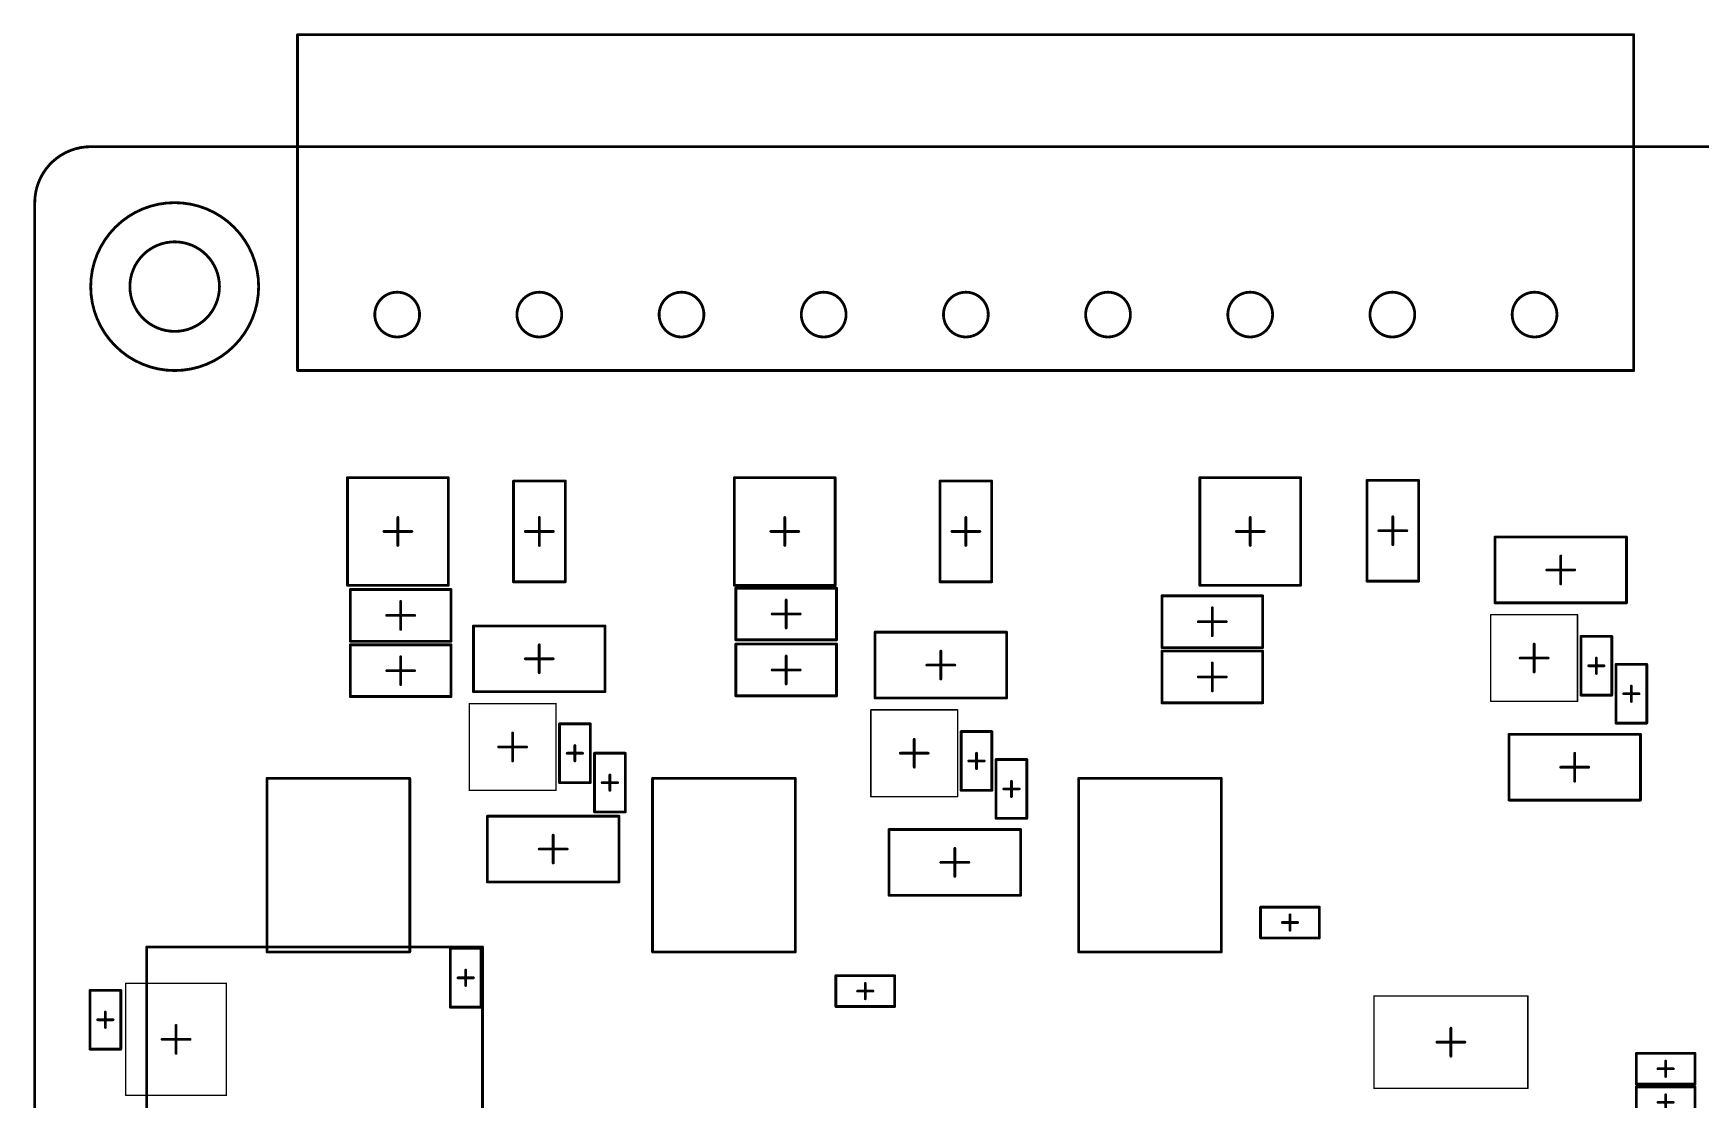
# Model space of a CAD drawing. Header units: millimetres. Extents: x 17 to 252, y 25 to 107.
# Drawn here: x 16.9 to 76.5, y 68.9 to 107.1 of the extents above; entities that cross this region are included whole.
import ezdxf

# ---------------------------------------------------------------- set-up
doc = ezdxf.new("R2010")
doc.units = ezdxf.units.MM
doc.layers.add('Mechanical1', color=6, linetype='Continuous')
doc.layers.add('Mechanical15', color=56, linetype='Continuous')

# ---------------------------------------------------------------- blocks, each defined once
blk = doc.blocks.new('CAPC1005X06N_13')
at = {"layer": 'Mechanical15', "const_width": 0.1}
for points in [[(-1.05, 0.55), (-1.05, -0.55)], [(-1.05, 0.55), (1.05, 0.55)], [(1.05, 0.55), (1.05, -0.55)], [(-0.275, 0), (0.275, 0)], [(0, 0.275), (0, -0.275)], [(-1.05, -0.55), (1.05, -0.55)]]:
    blk.add_lwpolyline(points, dxfattribs=at)
at = {"layer": 'Mechanical15', "const_width": 0.05}
for points in [[(-1.075, 0.55, 1), (-1.025, 0.55, 1)], [(-1.075, 0.55, 1), (-1.025, 0.55, 1)], [(1.025, 0.55, 1), (1.075, 0.55, 1)], [(1.025, 0.55, 1), (1.075, 0.55, 1)], [(-0.3, 0, 1), (-0.25, 0, 1)], [(-0.025, 0.275, 1), (0.025, 0.275, 1)], [(0.25, 0, 1), (0.3, 0, 1)], [(-1.075, -0.55, 1), (-1.025, -0.55, 1)], [(-1.075, -0.55, 1), (-1.025, -0.55, 1)], [(-0.025, -0.275, 1), (0.025, -0.275, 1)], [(1.025, -0.55, 1), (1.075, -0.55, 1)], [(1.025, -0.55, 1), (1.075, -0.55, 1)]]:
    blk.add_lwpolyline(points, format="xyb", close=True, dxfattribs=at)
blk = doc.blocks.new('DIOM3825X11N_73')
at = {"layer": 'Mechanical15'}
for points, const_width in [([(-2.75, -1.65), (-2.75, 1.65)], 0.05), ([(-2.75, 1.65), (2.75, 1.65)], 0.05), ([(2.75, -1.65), (2.75, 1.65)], 0.05), ([(-0.5, 0), (0.5, 0)], 0.1), ([(0, -0.5), (0, 0.5)], 0.1), ([(-2.75, -1.65), (2.75, -1.65)], 0.05)]:
    blk.add_lwpolyline(points, dxfattribs=dict(at, const_width=const_width))
for points, const_width in [([(-2.762, 1.65, 1), (-2.738, 1.65, 1)], 0.025), ([(-2.762, 1.65, 1), (-2.738, 1.65, 1)], 0.025), ([(2.738, 1.65, 1), (2.762, 1.65, 1)], 0.025), ([(2.738, 1.65, 1), (2.762, 1.65, 1)], 0.025), ([(-0.525, 0, 1), (-0.475, 0, 1)], 0.05), ([(-0.025, 0.5, 1), (0.025, 0.5, 1)], 0.05), ([(0.475, 0, 1), (0.525, 0, 1)], 0.05), ([(-0.025, -0.5, 1), (0.025, -0.5, 1)], 0.05), ([(-2.762, -1.65, 1), (-2.738, -1.65, 1)], 0.025), ([(-2.762, -1.65, 1), (-2.738, -1.65, 1)], 0.025), ([(2.738, -1.65, 1), (2.762, -1.65, 1)], 0.025), ([(2.738, -1.65, 1), (2.762, -1.65, 1)], 0.025)]:
    blk.add_lwpolyline(points, format="xyb", close=True, dxfattribs=dict(at, const_width=const_width))
blk = doc.blocks.new('AJ61_1009_TAPR_RNS0_77')
at = {"layer": 'Mechanical15', "const_width": 0.1}
for points in [[(44.2, 2), (-3.54, 2)], [(-3.54, 2), (-3.54, -10)], [(44.2, 2), (44.2, -10)], [(44.2, -10), (-3.54, -10)]]:
    blk.add_lwpolyline(points, dxfattribs=at)
at = {"layer": 'Mechanical15', "const_width": 0.05}
for points in [[(-3.565, 2, 1), (-3.515, 2, 1)], [(-3.565, 2, 1), (-3.515, 2, 1)], [(44.175, 2, 1), (44.225, 2, 1)], [(44.175, 2, 1), (44.225, 2, 1)], [(-3.565, -10, 1), (-3.515, -10, 1)], [(-3.565, -10, 1), (-3.515, -10, 1)], [(44.175, -10, 1), (44.225, -10, 1)], [(44.175, -10, 1), (44.225, -10, 1)]]:
    blk.add_lwpolyline(points, format="xyb", close=True, dxfattribs=at)
blk = doc.blocks.new('AJ61_1004_TAPR_RNS0_83')
at = {"layer": 'Mechanical15', "const_width": 0.1}
for points in [[(18.8, 2), (-3.54, 2)], [(-3.54, -10), (-3.54, 2)], [(18.8, -10), (18.8, 2)], [(18.8, -10), (-3.54, -10)]]:
    blk.add_lwpolyline(points, dxfattribs=at)
at = {"layer": 'Mechanical15', "const_width": 0.05}
for points in [[(-3.565, 2, 1), (-3.515, 2, 1)], [(-3.565, 2, 1), (-3.515, 2, 1)], [(18.775, 2, 1), (18.825, 2, 1)], [(18.775, 2, 1), (18.825, 2, 1)], [(-3.565, -10, 1), (-3.515, -10, 1)], [(-3.565, -10, 1), (-3.515, -10, 1)], [(18.775, -10, 1), (18.825, -10, 1)], [(18.775, -10, 1), (18.825, -10, 1)]]:
    blk.add_lwpolyline(points, format="xyb", close=True, dxfattribs=at)
blk = doc.blocks.new('RESC1005X04N_116')
at = {"layer": 'Mechanical15', "const_width": 0.1}
for points in [[(-1.05, 0.55), (1.05, 0.55)], [(-1.05, -0.55), (-1.05, 0.55)], [(1.05, -0.55), (1.05, 0.55)], [(-0.275, 0), (0.275, 0)], [(0, -0.275), (0, 0.275)], [(-1.05, -0.55), (1.05, -0.55)]]:
    blk.add_lwpolyline(points, dxfattribs=at)
at = {"layer": 'Mechanical15', "const_width": 0.05}
for points in [[(-1.075, 0.55, 1), (-1.025, 0.55, 1)], [(-1.075, 0.55, 1), (-1.025, 0.55, 1)], [(1.025, 0.55, 1), (1.075, 0.55, 1)], [(1.025, 0.55, 1), (1.075, 0.55, 1)], [(-0.3, 0, 1), (-0.25, 0, 1)], [(-0.025, 0.275, 1), (0.025, 0.275, 1)], [(0.25, 0, 1), (0.3, 0, 1)], [(-1.075, -0.55, 1), (-1.025, -0.55, 1)], [(-1.075, -0.55, 1), (-1.025, -0.55, 1)], [(-0.025, -0.275, 1), (0.025, -0.275, 1)], [(1.025, -0.55, 1), (1.075, -0.55, 1)], [(1.025, -0.55, 1), (1.075, -0.55, 1)]]:
    blk.add_lwpolyline(points, format="xyb", close=True, dxfattribs=at)
blk = doc.blocks.new('RESC1005X04N_169')
at = {"layer": 'Mechanical15', "const_width": 0.1}
for points in [[(-1.05, 0.55), (1.05, 0.55)], [(-1.05, -0.55), (-1.05, 0.55)], [(1.05, -0.55), (1.05, 0.55)], [(-0.275, 0), (0.275, 0)], [(0, -0.275), (0, 0.275)], [(-1.05, -0.55), (1.05, -0.55)]]:
    blk.add_lwpolyline(points, dxfattribs=at)
at = {"layer": 'Mechanical15', "const_width": 0.05}
for points in [[(-1.075, 0.55, 1), (-1.025, 0.55, 1)], [(-1.075, 0.55, 1), (-1.025, 0.55, 1)], [(1.025, 0.55, 1), (1.075, 0.55, 1)], [(1.025, 0.55, 1), (1.075, 0.55, 1)], [(-0.3, 0, 1), (-0.25, 0, 1)], [(-0.025, 0.275, 1), (0.025, 0.275, 1)], [(0.25, 0, 1), (0.3, 0, 1)], [(-1.075, -0.55, 1), (-1.025, -0.55, 1)], [(-1.075, -0.55, 1), (-1.025, -0.55, 1)], [(-0.025, -0.275, 1), (0.025, -0.275, 1)], [(1.025, -0.55, 1), (1.075, -0.55, 1)], [(1.025, -0.55, 1), (1.075, -0.55, 1)]]:
    blk.add_lwpolyline(points, format="xyb", close=True, dxfattribs=at)
blk = doc.blocks.new('RESC2012X07N_170')
at = {"layer": 'Mechanical15', "const_width": 0.1}
for points in [[(1.8, 0.925), (-1.8, 0.925)], [(-1.8, 0.925), (-1.8, -0.925)], [(1.8, 0.925), (1.8, -0.925)], [(0.5, 0), (-0.5, 0)], [(0, 0.5), (0, -0.5)], [(1.8, -0.925), (-1.8, -0.925)]]:
    blk.add_lwpolyline(points, dxfattribs=at)
at = {"layer": 'Mechanical15', "const_width": 0.05}
for points in [[(-1.825, 0.925, 1), (-1.775, 0.925, 1)], [(-1.825, 0.925, 1), (-1.775, 0.925, 1)], [(1.775, 0.925, 1), (1.825, 0.925, 1)], [(1.775, 0.925, 1), (1.825, 0.925, 1)], [(-0.525, 0, 1), (-0.475, 0, 1)], [(-0.025, 0.5, 1), (0.025, 0.5, 1)], [(0.475, 0, 1), (0.525, 0, 1)], [(-0.025, -0.5, 1), (0.025, -0.5, 1)], [(-1.825, -0.925, 1), (-1.775, -0.925, 1)], [(-1.825, -0.925, 1), (-1.775, -0.925, 1)], [(1.775, -0.925, 1), (1.825, -0.925, 1)], [(1.775, -0.925, 1), (1.825, -0.925, 1)]]:
    blk.add_lwpolyline(points, format="xyb", close=True, dxfattribs=at)
blk = doc.blocks.new('RESC2012X07N_171')
at = {"layer": 'Mechanical15', "const_width": 0.1}
for points in [[(1.8, 0.925), (-1.8, 0.925)], [(-1.8, 0.925), (-1.8, -0.925)], [(1.8, 0.925), (1.8, -0.925)], [(0.5, 0), (-0.5, 0)], [(0, 0.5), (0, -0.5)], [(1.8, -0.925), (-1.8, -0.925)]]:
    blk.add_lwpolyline(points, dxfattribs=at)
at = {"layer": 'Mechanical15', "const_width": 0.05}
for points in [[(-1.825, 0.925, 1), (-1.775, 0.925, 1)], [(-1.825, 0.925, 1), (-1.775, 0.925, 1)], [(1.775, 0.925, 1), (1.825, 0.925, 1)], [(1.775, 0.925, 1), (1.825, 0.925, 1)], [(-0.525, 0, 1), (-0.475, 0, 1)], [(-0.025, 0.5, 1), (0.025, 0.5, 1)], [(0.475, 0, 1), (0.525, 0, 1)], [(-0.025, -0.5, 1), (0.025, -0.5, 1)], [(-1.825, -0.925, 1), (-1.775, -0.925, 1)], [(-1.825, -0.925, 1), (-1.775, -0.925, 1)], [(1.775, -0.925, 1), (1.825, -0.925, 1)], [(1.775, -0.925, 1), (1.825, -0.925, 1)]]:
    blk.add_lwpolyline(points, format="xyb", close=True, dxfattribs=at)
blk = doc.blocks.new('RESC2012X07N_173')
at = {"layer": 'Mechanical15', "const_width": 0.1}
for points in [[(-1.8, 0.925), (1.8, 0.925)], [(-1.8, 0.925), (-1.8, -0.925)], [(1.8, 0.925), (1.8, -0.925)], [(-0.5, 0), (0.5, 0)], [(0, 0.5), (0, -0.5)], [(-1.8, -0.925), (1.8, -0.925)]]:
    blk.add_lwpolyline(points, dxfattribs=at)
at = {"layer": 'Mechanical15', "const_width": 0.05}
for points in [[(-1.825, 0.925, 1), (-1.775, 0.925, 1)], [(-1.825, 0.925, 1), (-1.775, 0.925, 1)], [(1.775, 0.925, 1), (1.825, 0.925, 1)], [(1.775, 0.925, 1), (1.825, 0.925, 1)], [(-0.525, 0, 1), (-0.475, 0, 1)], [(-0.025, 0.5, 1), (0.025, 0.5, 1)], [(0.475, 0, 1), (0.525, 0, 1)], [(-0.025, -0.5, 1), (0.025, -0.5, 1)], [(-1.825, -0.925, 1), (-1.775, -0.925, 1)], [(-1.825, -0.925, 1), (-1.775, -0.925, 1)], [(1.775, -0.925, 1), (1.825, -0.925, 1)], [(1.775, -0.925, 1), (1.825, -0.925, 1)]]:
    blk.add_lwpolyline(points, format="xyb", close=True, dxfattribs=at)
blk = doc.blocks.new('RESC1005X04N_177')
at = {"layer": 'Mechanical15', "const_width": 0.1}
for points in [[(-1.05, 0.55), (1.05, 0.55)], [(-1.05, 0.55), (-1.05, -0.55)], [(1.05, 0.55), (1.05, -0.55)], [(-0.275, 0), (0.275, 0)], [(0, 0.275), (0, -0.275)], [(-1.05, -0.55), (1.05, -0.55)]]:
    blk.add_lwpolyline(points, dxfattribs=at)
at = {"layer": 'Mechanical15', "const_width": 0.05}
for points in [[(-1.075, 0.55, 1), (-1.025, 0.55, 1)], [(-1.075, 0.55, 1), (-1.025, 0.55, 1)], [(1.025, 0.55, 1), (1.075, 0.55, 1)], [(1.025, 0.55, 1), (1.075, 0.55, 1)], [(-0.3, 0, 1), (-0.25, 0, 1)], [(-0.025, 0.275, 1), (0.025, 0.275, 1)], [(0.25, 0, 1), (0.3, 0, 1)], [(-1.075, -0.55, 1), (-1.025, -0.55, 1)], [(-1.075, -0.55, 1), (-1.025, -0.55, 1)], [(-0.025, -0.275, 1), (0.025, -0.275, 1)], [(1.025, -0.55, 1), (1.075, -0.55, 1)], [(1.025, -0.55, 1), (1.075, -0.55, 1)]]:
    blk.add_lwpolyline(points, format="xyb", close=True, dxfattribs=at)
blk = doc.blocks.new('RESC2012X07N_178')
at = {"layer": 'Mechanical15', "const_width": 0.1}
for points in [[(1.8, 0.925), (-1.8, 0.925)], [(-1.8, 0.925), (-1.8, -0.925)], [(1.8, 0.925), (1.8, -0.925)], [(0.5, 0), (-0.5, 0)], [(0, 0.5), (0, -0.5)], [(1.8, -0.925), (-1.8, -0.925)]]:
    blk.add_lwpolyline(points, dxfattribs=at)
at = {"layer": 'Mechanical15', "const_width": 0.05}
for points in [[(-1.825, 0.925, 1), (-1.775, 0.925, 1)], [(-1.825, 0.925, 1), (-1.775, 0.925, 1)], [(1.775, 0.925, 1), (1.825, 0.925, 1)], [(1.775, 0.925, 1), (1.825, 0.925, 1)], [(-0.525, 0, 1), (-0.475, 0, 1)], [(-0.025, 0.5, 1), (0.025, 0.5, 1)], [(0.475, 0, 1), (0.525, 0, 1)], [(-0.025, -0.5, 1), (0.025, -0.5, 1)], [(-1.825, -0.925, 1), (-1.775, -0.925, 1)], [(-1.825, -0.925, 1), (-1.775, -0.925, 1)], [(1.775, -0.925, 1), (1.825, -0.925, 1)], [(1.775, -0.925, 1), (1.825, -0.925, 1)]]:
    blk.add_lwpolyline(points, format="xyb", close=True, dxfattribs=at)
blk = doc.blocks.new('RESC2012X07N_179')
at = {"layer": 'Mechanical15', "const_width": 0.1}
for points in [[(1.8, 0.925), (-1.8, 0.925)], [(-1.8, 0.925), (-1.8, -0.925)], [(1.8, 0.925), (1.8, -0.925)], [(0.5, 0), (-0.5, 0)], [(0, 0.5), (0, -0.5)], [(1.8, -0.925), (-1.8, -0.925)]]:
    blk.add_lwpolyline(points, dxfattribs=at)
at = {"layer": 'Mechanical15', "const_width": 0.05}
for points in [[(-1.825, 0.925, 1), (-1.775, 0.925, 1)], [(-1.825, 0.925, 1), (-1.775, 0.925, 1)], [(1.775, 0.925, 1), (1.825, 0.925, 1)], [(1.775, 0.925, 1), (1.825, 0.925, 1)], [(-0.525, 0, 1), (-0.475, 0, 1)], [(-0.025, 0.5, 1), (0.025, 0.5, 1)], [(0.475, 0, 1), (0.525, 0, 1)], [(-0.025, -0.5, 1), (0.025, -0.5, 1)], [(-1.825, -0.925, 1), (-1.775, -0.925, 1)], [(-1.825, -0.925, 1), (-1.775, -0.925, 1)], [(1.775, -0.925, 1), (1.825, -0.925, 1)], [(1.775, -0.925, 1), (1.825, -0.925, 1)]]:
    blk.add_lwpolyline(points, format="xyb", close=True, dxfattribs=at)
blk = doc.blocks.new('RESC2012X07N_180')
at = {"layer": 'Mechanical15', "const_width": 0.1}
for points in [[(-1.8, 0.925), (1.8, 0.925)], [(-1.8, 0.925), (-1.8, -0.925)], [(1.8, 0.925), (1.8, -0.925)], [(-0.5, 0), (0.5, 0)], [(0, 0.5), (0, -0.5)], [(-1.8, -0.925), (1.8, -0.925)]]:
    blk.add_lwpolyline(points, dxfattribs=at)
at = {"layer": 'Mechanical15', "const_width": 0.05}
for points in [[(-1.825, 0.925, 1), (-1.775, 0.925, 1)], [(-1.825, 0.925, 1), (-1.775, 0.925, 1)], [(1.775, 0.925, 1), (1.825, 0.925, 1)], [(1.775, 0.925, 1), (1.825, 0.925, 1)], [(-0.525, 0, 1), (-0.475, 0, 1)], [(-0.025, 0.5, 1), (0.025, 0.5, 1)], [(0.475, 0, 1), (0.525, 0, 1)], [(-0.025, -0.5, 1), (0.025, -0.5, 1)], [(-1.825, -0.925, 1), (-1.775, -0.925, 1)], [(-1.825, -0.925, 1), (-1.775, -0.925, 1)], [(1.775, -0.925, 1), (1.825, -0.925, 1)], [(1.775, -0.925, 1), (1.825, -0.925, 1)]]:
    blk.add_lwpolyline(points, format="xyb", close=True, dxfattribs=at)
blk = doc.blocks.new('RESC1005X04N_182')
at = {"layer": 'Mechanical15', "const_width": 0.1}
for points in [[(-1.05, 0.55), (1.05, 0.55)], [(-1.05, -0.55), (-1.05, 0.55)], [(1.05, -0.55), (1.05, 0.55)], [(-0.275, 0), (0.275, 0)], [(0, -0.275), (0, 0.275)], [(-1.05, -0.55), (1.05, -0.55)]]:
    blk.add_lwpolyline(points, dxfattribs=at)
at = {"layer": 'Mechanical15', "const_width": 0.05}
for points in [[(-1.075, 0.55, 1), (-1.025, 0.55, 1)], [(-1.075, 0.55, 1), (-1.025, 0.55, 1)], [(1.025, 0.55, 1), (1.075, 0.55, 1)], [(1.025, 0.55, 1), (1.075, 0.55, 1)], [(-0.3, 0, 1), (-0.25, 0, 1)], [(-0.025, 0.275, 1), (0.025, 0.275, 1)], [(0.25, 0, 1), (0.3, 0, 1)], [(-1.075, -0.55, 1), (-1.025, -0.55, 1)], [(-1.075, -0.55, 1), (-1.025, -0.55, 1)], [(-0.025, -0.275, 1), (0.025, -0.275, 1)], [(1.025, -0.55, 1), (1.075, -0.55, 1)], [(1.025, -0.55, 1), (1.075, -0.55, 1)]]:
    blk.add_lwpolyline(points, format="xyb", close=True, dxfattribs=at)
blk = doc.blocks.new('RESC2012X07N_183')
at = {"layer": 'Mechanical15', "const_width": 0.1}
for points in [[(1.8, 0.925), (-1.8, 0.925)], [(-1.8, 0.925), (-1.8, -0.925)], [(1.8, 0.925), (1.8, -0.925)], [(0.5, 0), (-0.5, 0)], [(0, 0.5), (0, -0.5)], [(1.8, -0.925), (-1.8, -0.925)]]:
    blk.add_lwpolyline(points, dxfattribs=at)
at = {"layer": 'Mechanical15', "const_width": 0.05}
for points in [[(-1.825, 0.925, 1), (-1.775, 0.925, 1)], [(-1.825, 0.925, 1), (-1.775, 0.925, 1)], [(1.775, 0.925, 1), (1.825, 0.925, 1)], [(1.775, 0.925, 1), (1.825, 0.925, 1)], [(-0.525, 0, 1), (-0.475, 0, 1)], [(-0.025, 0.5, 1), (0.025, 0.5, 1)], [(0.475, 0, 1), (0.525, 0, 1)], [(-0.025, -0.5, 1), (0.025, -0.5, 1)], [(-1.825, -0.925, 1), (-1.775, -0.925, 1)], [(-1.825, -0.925, 1), (-1.775, -0.925, 1)], [(1.775, -0.925, 1), (1.825, -0.925, 1)], [(1.775, -0.925, 1), (1.825, -0.925, 1)]]:
    blk.add_lwpolyline(points, format="xyb", close=True, dxfattribs=at)
blk = doc.blocks.new('RESC2012X07N_184')
at = {"layer": 'Mechanical15', "const_width": 0.1}
for points in [[(1.8, 0.925), (-1.8, 0.925)], [(-1.8, 0.925), (-1.8, -0.925)], [(1.8, 0.925), (1.8, -0.925)], [(0.5, 0), (-0.5, 0)], [(0, 0.5), (0, -0.5)], [(1.8, -0.925), (-1.8, -0.925)]]:
    blk.add_lwpolyline(points, dxfattribs=at)
at = {"layer": 'Mechanical15', "const_width": 0.05}
for points in [[(-1.825, 0.925, 1), (-1.775, 0.925, 1)], [(-1.825, 0.925, 1), (-1.775, 0.925, 1)], [(1.775, 0.925, 1), (1.825, 0.925, 1)], [(1.775, 0.925, 1), (1.825, 0.925, 1)], [(-0.525, 0, 1), (-0.475, 0, 1)], [(-0.025, 0.5, 1), (0.025, 0.5, 1)], [(0.475, 0, 1), (0.525, 0, 1)], [(-0.025, -0.5, 1), (0.025, -0.5, 1)], [(-1.825, -0.925, 1), (-1.775, -0.925, 1)], [(-1.825, -0.925, 1), (-1.775, -0.925, 1)], [(1.775, -0.925, 1), (1.825, -0.925, 1)], [(1.775, -0.925, 1), (1.825, -0.925, 1)]]:
    blk.add_lwpolyline(points, format="xyb", close=True, dxfattribs=at)
blk = doc.blocks.new('RESC2012X07N_188')
at = {"layer": 'Mechanical15', "const_width": 0.1}
for points in [[(-1.8, 0.925), (1.8, 0.925)], [(-1.8, 0.925), (-1.8, -0.925)], [(1.8, 0.925), (1.8, -0.925)], [(-0.5, 0), (0.5, 0)], [(0, 0.5), (0, -0.5)], [(-1.8, -0.925), (1.8, -0.925)]]:
    blk.add_lwpolyline(points, dxfattribs=at)
at = {"layer": 'Mechanical15', "const_width": 0.05}
for points in [[(-1.825, 0.925, 1), (-1.775, 0.925, 1)], [(-1.825, 0.925, 1), (-1.775, 0.925, 1)], [(1.775, 0.925, 1), (1.825, 0.925, 1)], [(1.775, 0.925, 1), (1.825, 0.925, 1)], [(-0.525, 0, 1), (-0.475, 0, 1)], [(-0.025, 0.5, 1), (0.025, 0.5, 1)], [(0.475, 0, 1), (0.525, 0, 1)], [(-0.025, -0.5, 1), (0.025, -0.5, 1)], [(-1.825, -0.925, 1), (-1.775, -0.925, 1)], [(-1.825, -0.925, 1), (-1.775, -0.925, 1)], [(1.775, -0.925, 1), (1.825, -0.925, 1)], [(1.775, -0.925, 1), (1.825, -0.925, 1)]]:
    blk.add_lwpolyline(points, format="xyb", close=True, dxfattribs=at)
blk = doc.blocks.new('SOT_23_OT5_N_217')
at = {"layer": 'Mechanical15'}
for points, const_width in [([(-2, 1.8), (-2, -1.8)], 0.05), ([(-2, 1.8), (2, 1.8)], 0.05), ([(2, 1.8), (2, -1.8)], 0.05), ([(-0.5, 0), (0.5, 0)], 0.1), ([(0, 0.5), (0, -0.5)], 0.1), ([(-2, -1.8), (2, -1.8)], 0.05)]:
    blk.add_lwpolyline(points, dxfattribs=dict(at, const_width=const_width))
for points, const_width in [([(-2.013, 1.8, 1), (-1.988, 1.8, 1)], 0.025), ([(-2.013, 1.8, 1), (-1.988, 1.8, 1)], 0.025), ([(1.988, 1.8, 1), (2.013, 1.8, 1)], 0.025), ([(1.988, 1.8, 1), (2.013, 1.8, 1)], 0.025), ([(-0.525, 0, 1), (-0.475, 0, 1)], 0.05), ([(-0.025, 0.5, 1), (0.025, 0.5, 1)], 0.05), ([(0.475, 0, 1), (0.525, 0, 1)], 0.05), ([(-0.025, -0.5, 1), (0.025, -0.5, 1)], 0.05), ([(-2.013, -1.8, 1), (-1.988, -1.8, 1)], 0.025), ([(-2.013, -1.8, 1), (-1.988, -1.8, 1)], 0.025), ([(1.988, -1.8, 1), (2.013, -1.8, 1)], 0.025), ([(1.988, -1.8, 1), (2.013, -1.8, 1)], 0.025)]:
    blk.add_lwpolyline(points, format="xyb", close=True, dxfattribs=dict(at, const_width=const_width))
blk = doc.blocks.new('SOT90P247X115_3N_249')
at = {"layer": 'Mechanical15', "const_width": 0.1}
for points in [[(-1.925, 1.8), (1.925, 1.8)], [(-1.925, 1.8), (-1.925, -1.8)], [(1.925, 1.8), (1.925, -1.8)], [(-0.5, 0), (0.5, 0)], [(0, 0.5), (0, -0.5)], [(-1.925, -1.8), (1.925, -1.8)]]:
    blk.add_lwpolyline(points, dxfattribs=at)
at = {"layer": 'Mechanical15', "const_width": 0.05}
for points in [[(-1.95, 1.8, 1), (-1.9, 1.8, 1)], [(-1.95, 1.8, 1), (-1.9, 1.8, 1)], [(1.9, 1.8, 1), (1.95, 1.8, 1)], [(1.9, 1.8, 1), (1.95, 1.8, 1)], [(-0.525, 0, 1), (-0.475, 0, 1)], [(-0.025, 0.5, 1), (0.025, 0.5, 1)], [(0.475, 0, 1), (0.525, 0, 1)], [(-0.025, -0.5, 1), (0.025, -0.5, 1)], [(-1.95, -1.8, 1), (-1.9, -1.8, 1)], [(-1.95, -1.8, 1), (-1.9, -1.8, 1)], [(1.9, -1.8, 1), (1.95, -1.8, 1)], [(1.9, -1.8, 1), (1.95, -1.8, 1)]]:
    blk.add_lwpolyline(points, format="xyb", close=True, dxfattribs=at)
blk = doc.blocks.new('SOT90P247X115_3N_251')
at = {"layer": 'Mechanical15', "const_width": 0.1}
for points in [[(-1.925, 1.8), (1.925, 1.8)], [(-1.925, 1.8), (-1.925, -1.8)], [(1.925, 1.8), (1.925, -1.8)], [(-0.5, 0), (0.5, 0)], [(0, 0.5), (0, -0.5)], [(-1.925, -1.8), (1.925, -1.8)]]:
    blk.add_lwpolyline(points, dxfattribs=at)
at = {"layer": 'Mechanical15', "const_width": 0.05}
for points in [[(-1.95, 1.8, 1), (-1.9, 1.8, 1)], [(-1.95, 1.8, 1), (-1.9, 1.8, 1)], [(1.9, 1.8, 1), (1.95, 1.8, 1)], [(1.9, 1.8, 1), (1.95, 1.8, 1)], [(-0.525, 0, 1), (-0.475, 0, 1)], [(-0.025, 0.5, 1), (0.025, 0.5, 1)], [(0.475, 0, 1), (0.525, 0, 1)], [(-0.025, -0.5, 1), (0.025, -0.5, 1)], [(-1.95, -1.8, 1), (-1.9, -1.8, 1)], [(-1.95, -1.8, 1), (-1.9, -1.8, 1)], [(1.9, -1.8, 1), (1.95, -1.8, 1)], [(1.9, -1.8, 1), (1.95, -1.8, 1)]]:
    blk.add_lwpolyline(points, format="xyb", close=True, dxfattribs=at)
blk = doc.blocks.new('SOT90P247X115_3N_252')
at = {"layer": 'Mechanical15', "const_width": 0.1}
for points in [[(-1.925, 1.8), (1.925, 1.8)], [(-1.925, 1.8), (-1.925, -1.8)], [(1.925, 1.8), (1.925, -1.8)], [(-0.5, 0), (0.5, 0)], [(0, 0.5), (0, -0.5)], [(-1.925, -1.8), (1.925, -1.8)]]:
    blk.add_lwpolyline(points, dxfattribs=at)
at = {"layer": 'Mechanical15', "const_width": 0.05}
for points in [[(-1.95, 1.8, 1), (-1.9, 1.8, 1)], [(-1.95, 1.8, 1), (-1.9, 1.8, 1)], [(1.9, 1.8, 1), (1.95, 1.8, 1)], [(1.9, 1.8, 1), (1.95, 1.8, 1)], [(-0.525, 0, 1), (-0.475, 0, 1)], [(-0.025, 0.5, 1), (0.025, 0.5, 1)], [(0.475, 0, 1), (0.525, 0, 1)], [(-0.025, -0.5, 1), (0.025, -0.5, 1)], [(-1.95, -1.8, 1), (-1.9, -1.8, 1)], [(-1.95, -1.8, 1), (-1.9, -1.8, 1)], [(1.9, -1.8, 1), (1.95, -1.8, 1)], [(1.9, -1.8, 1), (1.95, -1.8, 1)]]:
    blk.add_lwpolyline(points, format="xyb", close=True, dxfattribs=at)
blk = doc.blocks.new('RESC1005X04N_294')
at = {"layer": 'Mechanical15', "const_width": 0.1}
for points in [[(-1.05, 0.55), (1.05, 0.55)], [(-1.05, -0.55), (-1.05, 0.55)], [(1.05, -0.55), (1.05, 0.55)], [(-0.275, 0), (0.275, 0)], [(0, -0.275), (0, 0.275)], [(-1.05, -0.55), (1.05, -0.55)]]:
    blk.add_lwpolyline(points, dxfattribs=at)
at = {"layer": 'Mechanical15', "const_width": 0.05}
for points in [[(-1.075, 0.55, 1), (-1.025, 0.55, 1)], [(-1.075, 0.55, 1), (-1.025, 0.55, 1)], [(1.025, 0.55, 1), (1.075, 0.55, 1)], [(1.025, 0.55, 1), (1.075, 0.55, 1)], [(-0.3, 0, 1), (-0.25, 0, 1)], [(-0.025, 0.275, 1), (0.025, 0.275, 1)], [(0.25, 0, 1), (0.3, 0, 1)], [(-1.075, -0.55, 1), (-1.025, -0.55, 1)], [(-1.075, -0.55, 1), (-1.025, -0.55, 1)], [(-0.025, -0.275, 1), (0.025, -0.275, 1)], [(1.025, -0.55, 1), (1.075, -0.55, 1)], [(1.025, -0.55, 1), (1.075, -0.55, 1)]]:
    blk.add_lwpolyline(points, format="xyb", close=True, dxfattribs=at)
blk = doc.blocks.new('CAPC3216X09N_355')
at = {"layer": 'Mechanical15', "const_width": 0.1}
for points in [[(-2.35, 1.175), (2.35, 1.175)], [(-2.35, -1.175), (-2.35, 1.175)], [(2.35, -1.175), (2.35, 1.175)], [(-0.5, 0), (0.5, 0)], [(0, -0.5), (0, 0.5)], [(-2.35, -1.175), (2.35, -1.175)]]:
    blk.add_lwpolyline(points, dxfattribs=at)
at = {"layer": 'Mechanical15', "const_width": 0.05}
for points in [[(-2.375, 1.175, 1), (-2.325, 1.175, 1)], [(-2.375, 1.175, 1), (-2.325, 1.175, 1)], [(2.325, 1.175, 1), (2.375, 1.175, 1)], [(2.325, 1.175, 1), (2.375, 1.175, 1)], [(-0.525, 0, 1), (-0.475, 0, 1)], [(-0.025, 0.5, 1), (0.025, 0.5, 1)], [(0.475, 0, 1), (0.525, 0, 1)], [(-0.025, -0.5, 1), (0.025, -0.5, 1)], [(-2.375, -1.175, 1), (-2.325, -1.175, 1)], [(-2.375, -1.175, 1), (-2.325, -1.175, 1)], [(2.325, -1.175, 1), (2.375, -1.175, 1)], [(2.325, -1.175, 1), (2.375, -1.175, 1)]]:
    blk.add_lwpolyline(points, format="xyb", close=True, dxfattribs=at)
blk = doc.blocks.new('CAPC3216X09N_356')
at = {"layer": 'Mechanical15', "const_width": 0.1}
for points in [[(-2.35, 1.175), (2.35, 1.175)], [(-2.35, -1.175), (-2.35, 1.175)], [(2.35, -1.175), (2.35, 1.175)], [(-0.5, 0), (0.5, 0)], [(0, -0.5), (0, 0.5)], [(-2.35, -1.175), (2.35, -1.175)]]:
    blk.add_lwpolyline(points, dxfattribs=at)
at = {"layer": 'Mechanical15', "const_width": 0.05}
for points in [[(-2.375, 1.175, 1), (-2.325, 1.175, 1)], [(-2.375, 1.175, 1), (-2.325, 1.175, 1)], [(2.325, 1.175, 1), (2.375, 1.175, 1)], [(2.325, 1.175, 1), (2.375, 1.175, 1)], [(-0.525, 0, 1), (-0.475, 0, 1)], [(-0.025, 0.5, 1), (0.025, 0.5, 1)], [(0.475, 0, 1), (0.525, 0, 1)], [(-0.025, -0.5, 1), (0.025, -0.5, 1)], [(-2.375, -1.175, 1), (-2.325, -1.175, 1)], [(-2.375, -1.175, 1), (-2.325, -1.175, 1)], [(2.325, -1.175, 1), (2.375, -1.175, 1)], [(2.325, -1.175, 1), (2.375, -1.175, 1)]]:
    blk.add_lwpolyline(points, format="xyb", close=True, dxfattribs=at)
blk = doc.blocks.new('CAPC3216X09N_357')
at = {"layer": 'Mechanical15', "const_width": 0.1}
for points in [[(-2.35, 1.175), (2.35, 1.175)], [(-2.35, -1.175), (-2.35, 1.175)], [(2.35, -1.175), (2.35, 1.175)], [(-0.5, 0), (0.5, 0)], [(0, -0.5), (0, 0.5)], [(-2.35, -1.175), (2.35, -1.175)]]:
    blk.add_lwpolyline(points, dxfattribs=at)
at = {"layer": 'Mechanical15', "const_width": 0.05}
for points in [[(-2.375, 1.175, 1), (-2.325, 1.175, 1)], [(-2.375, 1.175, 1), (-2.325, 1.175, 1)], [(2.325, 1.175, 1), (2.375, 1.175, 1)], [(2.325, 1.175, 1), (2.375, 1.175, 1)], [(-0.525, 0, 1), (-0.475, 0, 1)], [(-0.025, 0.5, 1), (0.025, 0.5, 1)], [(0.475, 0, 1), (0.525, 0, 1)], [(-0.025, -0.5, 1), (0.025, -0.5, 1)], [(-2.375, -1.175, 1), (-2.325, -1.175, 1)], [(-2.375, -1.175, 1), (-2.325, -1.175, 1)], [(2.325, -1.175, 1), (2.375, -1.175, 1)], [(2.325, -1.175, 1), (2.375, -1.175, 1)]]:
    blk.add_lwpolyline(points, format="xyb", close=True, dxfattribs=at)
blk = doc.blocks.new('CAPC3216X09N_358')
at = {"layer": 'Mechanical15', "const_width": 0.1}
for points in [[(-2.35, 1.175), (2.35, 1.175)], [(-2.35, -1.175), (-2.35, 1.175)], [(2.35, -1.175), (2.35, 1.175)], [(-0.5, 0), (0.5, 0)], [(0, -0.5), (0, 0.5)], [(-2.35, -1.175), (2.35, -1.175)]]:
    blk.add_lwpolyline(points, dxfattribs=at)
at = {"layer": 'Mechanical15', "const_width": 0.05}
for points in [[(-2.375, 1.175, 1), (-2.325, 1.175, 1)], [(-2.375, 1.175, 1), (-2.325, 1.175, 1)], [(2.325, 1.175, 1), (2.375, 1.175, 1)], [(2.325, 1.175, 1), (2.375, 1.175, 1)], [(-0.525, 0, 1), (-0.475, 0, 1)], [(-0.025, 0.5, 1), (0.025, 0.5, 1)], [(0.475, 0, 1), (0.525, 0, 1)], [(-0.025, -0.5, 1), (0.025, -0.5, 1)], [(-2.375, -1.175, 1), (-2.325, -1.175, 1)], [(-2.375, -1.175, 1), (-2.325, -1.175, 1)], [(2.325, -1.175, 1), (2.375, -1.175, 1)], [(2.325, -1.175, 1), (2.375, -1.175, 1)]]:
    blk.add_lwpolyline(points, format="xyb", close=True, dxfattribs=at)
blk = doc.blocks.new('CAPC3216X09N_359')
at = {"layer": 'Mechanical15', "const_width": 0.1}
for points in [[(-2.35, 1.175), (2.35, 1.175)], [(-2.35, -1.175), (-2.35, 1.175)], [(2.35, -1.175), (2.35, 1.175)], [(-0.5, 0), (0.5, 0)], [(0, -0.5), (0, 0.5)], [(-2.35, -1.175), (2.35, -1.175)]]:
    blk.add_lwpolyline(points, dxfattribs=at)
at = {"layer": 'Mechanical15', "const_width": 0.05}
for points in [[(-2.375, 1.175, 1), (-2.325, 1.175, 1)], [(-2.375, 1.175, 1), (-2.325, 1.175, 1)], [(2.325, 1.175, 1), (2.375, 1.175, 1)], [(2.325, 1.175, 1), (2.375, 1.175, 1)], [(-0.525, 0, 1), (-0.475, 0, 1)], [(-0.025, 0.5, 1), (0.025, 0.5, 1)], [(0.475, 0, 1), (0.525, 0, 1)], [(-0.025, -0.5, 1), (0.025, -0.5, 1)], [(-2.375, -1.175, 1), (-2.325, -1.175, 1)], [(-2.375, -1.175, 1), (-2.325, -1.175, 1)], [(2.325, -1.175, 1), (2.375, -1.175, 1)], [(2.325, -1.175, 1), (2.375, -1.175, 1)]]:
    blk.add_lwpolyline(points, format="xyb", close=True, dxfattribs=at)
blk = doc.blocks.new('CAPC3216X09N_360')
at = {"layer": 'Mechanical15', "const_width": 0.1}
for points in [[(-2.35, 1.175), (2.35, 1.175)], [(-2.35, -1.175), (-2.35, 1.175)], [(2.35, -1.175), (2.35, 1.175)], [(-0.5, 0), (0.5, 0)], [(0, -0.5), (0, 0.5)], [(-2.35, -1.175), (2.35, -1.175)]]:
    blk.add_lwpolyline(points, dxfattribs=at)
at = {"layer": 'Mechanical15', "const_width": 0.05}
for points in [[(-2.375, 1.175, 1), (-2.325, 1.175, 1)], [(-2.375, 1.175, 1), (-2.325, 1.175, 1)], [(2.325, 1.175, 1), (2.375, 1.175, 1)], [(2.325, 1.175, 1), (2.375, 1.175, 1)], [(-0.525, 0, 1), (-0.475, 0, 1)], [(-0.025, 0.5, 1), (0.025, 0.5, 1)], [(0.475, 0, 1), (0.525, 0, 1)], [(-0.025, -0.5, 1), (0.025, -0.5, 1)], [(-2.375, -1.175, 1), (-2.325, -1.175, 1)], [(-2.375, -1.175, 1), (-2.325, -1.175, 1)], [(2.325, -1.175, 1), (2.375, -1.175, 1)], [(2.325, -1.175, 1), (2.375, -1.175, 1)]]:
    blk.add_lwpolyline(points, format="xyb", close=True, dxfattribs=at)
blk = doc.blocks.new('RESC1005X04N_363')
at = {"layer": 'Mechanical15', "const_width": 0.1}
for points in [[(-1.05, -0.55), (-1.05, 0.55)], [(1.05, 0.55), (-1.05, 0.55)], [(1.05, -0.55), (1.05, 0.55)], [(0.275, 0), (-0.275, 0)], [(0, -0.275), (0, 0.275)], [(1.05, -0.55), (-1.05, -0.55)]]:
    blk.add_lwpolyline(points, dxfattribs=at)
at = {"layer": 'Mechanical15', "const_width": 0.05}
for points in [[(-1.075, 0.55, 1), (-1.025, 0.55, 1)], [(-1.075, 0.55, 1), (-1.025, 0.55, 1)], [(1.025, 0.55, 1), (1.075, 0.55, 1)], [(1.025, 0.55, 1), (1.075, 0.55, 1)], [(-0.3, 0, 1), (-0.25, 0, 1)], [(-0.025, 0.275, 1), (0.025, 0.275, 1)], [(0.25, 0, 1), (0.3, 0, 1)], [(-1.075, -0.55, 1), (-1.025, -0.55, 1)], [(-1.075, -0.55, 1), (-1.025, -0.55, 1)], [(-0.025, -0.275, 1), (0.025, -0.275, 1)], [(1.025, -0.55, 1), (1.075, -0.55, 1)], [(1.025, -0.55, 1), (1.075, -0.55, 1)]]:
    blk.add_lwpolyline(points, format="xyb", close=True, dxfattribs=at)
blk = doc.blocks.new('RESC1005X04N_364')
at = {"layer": 'Mechanical15', "const_width": 0.1}
for points in [[(-1.05, -0.55), (-1.05, 0.55)], [(1.05, 0.55), (-1.05, 0.55)], [(1.05, -0.55), (1.05, 0.55)], [(0.275, 0), (-0.275, 0)], [(0, -0.275), (0, 0.275)], [(1.05, -0.55), (-1.05, -0.55)]]:
    blk.add_lwpolyline(points, dxfattribs=at)
at = {"layer": 'Mechanical15', "const_width": 0.05}
for points in [[(-1.075, 0.55, 1), (-1.025, 0.55, 1)], [(-1.075, 0.55, 1), (-1.025, 0.55, 1)], [(1.025, 0.55, 1), (1.075, 0.55, 1)], [(1.025, 0.55, 1), (1.075, 0.55, 1)], [(-0.3, 0, 1), (-0.25, 0, 1)], [(-0.025, 0.275, 1), (0.025, 0.275, 1)], [(0.25, 0, 1), (0.3, 0, 1)], [(-1.075, -0.55, 1), (-1.025, -0.55, 1)], [(-1.075, -0.55, 1), (-1.025, -0.55, 1)], [(-0.025, -0.275, 1), (0.025, -0.275, 1)], [(1.025, -0.55, 1), (1.075, -0.55, 1)], [(1.025, -0.55, 1), (1.075, -0.55, 1)]]:
    blk.add_lwpolyline(points, format="xyb", close=True, dxfattribs=at)
blk = doc.blocks.new('RESC1005X04N_365')
at = {"layer": 'Mechanical15', "const_width": 0.1}
for points in [[(-1.05, -0.55), (-1.05, 0.55)], [(1.05, 0.55), (-1.05, 0.55)], [(1.05, -0.55), (1.05, 0.55)], [(0.275, 0), (-0.275, 0)], [(0, -0.275), (0, 0.275)], [(1.05, -0.55), (-1.05, -0.55)]]:
    blk.add_lwpolyline(points, dxfattribs=at)
at = {"layer": 'Mechanical15', "const_width": 0.05}
for points in [[(-1.075, 0.55, 1), (-1.025, 0.55, 1)], [(-1.075, 0.55, 1), (-1.025, 0.55, 1)], [(1.025, 0.55, 1), (1.075, 0.55, 1)], [(1.025, 0.55, 1), (1.075, 0.55, 1)], [(-0.3, 0, 1), (-0.25, 0, 1)], [(-0.025, 0.275, 1), (0.025, 0.275, 1)], [(0.25, 0, 1), (0.3, 0, 1)], [(-1.075, -0.55, 1), (-1.025, -0.55, 1)], [(-1.075, -0.55, 1), (-1.025, -0.55, 1)], [(-0.025, -0.275, 1), (0.025, -0.275, 1)], [(1.025, -0.55, 1), (1.075, -0.55, 1)], [(1.025, -0.55, 1), (1.075, -0.55, 1)]]:
    blk.add_lwpolyline(points, format="xyb", close=True, dxfattribs=at)
blk = doc.blocks.new('RESC1005X04N_366')
at = {"layer": 'Mechanical15', "const_width": 0.1}
for points in [[(-1.05, -0.55), (-1.05, 0.55)], [(1.05, 0.55), (-1.05, 0.55)], [(1.05, -0.55), (1.05, 0.55)], [(0.275, 0), (-0.275, 0)], [(0, -0.275), (0, 0.275)], [(1.05, -0.55), (-1.05, -0.55)]]:
    blk.add_lwpolyline(points, dxfattribs=at)
at = {"layer": 'Mechanical15', "const_width": 0.05}
for points in [[(-1.075, 0.55, 1), (-1.025, 0.55, 1)], [(-1.075, 0.55, 1), (-1.025, 0.55, 1)], [(1.025, 0.55, 1), (1.075, 0.55, 1)], [(1.025, 0.55, 1), (1.075, 0.55, 1)], [(-0.3, 0, 1), (-0.25, 0, 1)], [(-0.025, 0.275, 1), (0.025, 0.275, 1)], [(0.25, 0, 1), (0.3, 0, 1)], [(-1.075, -0.55, 1), (-1.025, -0.55, 1)], [(-1.075, -0.55, 1), (-1.025, -0.55, 1)], [(-0.025, -0.275, 1), (0.025, -0.275, 1)], [(1.025, -0.55, 1), (1.075, -0.55, 1)], [(1.025, -0.55, 1), (1.075, -0.55, 1)]]:
    blk.add_lwpolyline(points, format="xyb", close=True, dxfattribs=at)
blk = doc.blocks.new('RESC1005X04N_367')
at = {"layer": 'Mechanical15', "const_width": 0.1}
for points in [[(-1.05, -0.55), (-1.05, 0.55)], [(1.05, 0.55), (-1.05, 0.55)], [(1.05, -0.55), (1.05, 0.55)], [(0.275, 0), (-0.275, 0)], [(0, -0.275), (0, 0.275)], [(1.05, -0.55), (-1.05, -0.55)]]:
    blk.add_lwpolyline(points, dxfattribs=at)
at = {"layer": 'Mechanical15', "const_width": 0.05}
for points in [[(-1.075, 0.55, 1), (-1.025, 0.55, 1)], [(-1.075, 0.55, 1), (-1.025, 0.55, 1)], [(1.025, 0.55, 1), (1.075, 0.55, 1)], [(1.025, 0.55, 1), (1.075, 0.55, 1)], [(-0.3, 0, 1), (-0.25, 0, 1)], [(-0.025, 0.275, 1), (0.025, 0.275, 1)], [(0.25, 0, 1), (0.3, 0, 1)], [(-1.075, -0.55, 1), (-1.025, -0.55, 1)], [(-1.075, -0.55, 1), (-1.025, -0.55, 1)], [(-0.025, -0.275, 1), (0.025, -0.275, 1)], [(1.025, -0.55, 1), (1.075, -0.55, 1)], [(1.025, -0.55, 1), (1.075, -0.55, 1)]]:
    blk.add_lwpolyline(points, format="xyb", close=True, dxfattribs=at)
blk = doc.blocks.new('RESC1005X04N_368')
at = {"layer": 'Mechanical15', "const_width": 0.1}
for points in [[(-1.05, -0.55), (-1.05, 0.55)], [(1.05, 0.55), (-1.05, 0.55)], [(1.05, -0.55), (1.05, 0.55)], [(0.275, 0), (-0.275, 0)], [(0, -0.275), (0, 0.275)], [(1.05, -0.55), (-1.05, -0.55)]]:
    blk.add_lwpolyline(points, dxfattribs=at)
at = {"layer": 'Mechanical15', "const_width": 0.05}
for points in [[(-1.075, 0.55, 1), (-1.025, 0.55, 1)], [(-1.075, 0.55, 1), (-1.025, 0.55, 1)], [(1.025, 0.55, 1), (1.075, 0.55, 1)], [(1.025, 0.55, 1), (1.075, 0.55, 1)], [(-0.3, 0, 1), (-0.25, 0, 1)], [(-0.025, 0.275, 1), (0.025, 0.275, 1)], [(0.25, 0, 1), (0.3, 0, 1)], [(-1.075, -0.55, 1), (-1.025, -0.55, 1)], [(-1.075, -0.55, 1), (-1.025, -0.55, 1)], [(-0.025, -0.275, 1), (0.025, -0.275, 1)], [(1.025, -0.55, 1), (1.075, -0.55, 1)], [(1.025, -0.55, 1), (1.075, -0.55, 1)]]:
    blk.add_lwpolyline(points, format="xyb", close=True, dxfattribs=at)
blk = doc.blocks.new('INF_PG_SCT595_V_370')
at = {"layer": 'Mechanical15'}
for points, const_width in [([(-1.55, -1.55), (-1.55, 1.55)], 0.05), ([(-1.55, 1.55), (1.55, 1.55)], 0.05), ([(1.55, -1.55), (1.55, 1.55)], 0.05), ([(-0.5, 0), (0.5, 0)], 0.1), ([(0, -0.5), (0, 0.5)], 0.1), ([(-1.55, -1.55), (1.55, -1.55)], 0.05)]:
    blk.add_lwpolyline(points, dxfattribs=dict(at, const_width=const_width))
for points, const_width in [([(-1.562, 1.55, 1), (-1.538, 1.55, 1)], 0.025), ([(-1.562, 1.55, 1), (-1.538, 1.55, 1)], 0.025), ([(1.538, 1.55, 1), (1.562, 1.55, 1)], 0.025), ([(1.538, 1.55, 1), (1.562, 1.55, 1)], 0.025), ([(-0.525, 0, 1), (-0.475, 0, 1)], 0.05), ([(-0.025, 0.5, 1), (0.025, 0.5, 1)], 0.05), ([(0.475, 0, 1), (0.525, 0, 1)], 0.05), ([(-0.025, -0.5, 1), (0.025, -0.5, 1)], 0.05), ([(-1.562, -1.55, 1), (-1.538, -1.55, 1)], 0.025), ([(-1.562, -1.55, 1), (-1.538, -1.55, 1)], 0.025), ([(1.538, -1.55, 1), (1.562, -1.55, 1)], 0.025), ([(1.538, -1.55, 1), (1.562, -1.55, 1)], 0.025)]:
    blk.add_lwpolyline(points, format="xyb", close=True, dxfattribs=dict(at, const_width=const_width))
blk = doc.blocks.new('INF_PG_SCT595_V_371')
at = {"layer": 'Mechanical15'}
for points, const_width in [([(-1.55, -1.55), (-1.55, 1.55)], 0.05), ([(-1.55, 1.55), (1.55, 1.55)], 0.05), ([(1.55, -1.55), (1.55, 1.55)], 0.05), ([(-0.5, 0), (0.5, 0)], 0.1), ([(0, -0.5), (0, 0.5)], 0.1), ([(-1.55, -1.55), (1.55, -1.55)], 0.05)]:
    blk.add_lwpolyline(points, dxfattribs=dict(at, const_width=const_width))
for points, const_width in [([(-1.562, 1.55, 1), (-1.538, 1.55, 1)], 0.025), ([(-1.562, 1.55, 1), (-1.538, 1.55, 1)], 0.025), ([(1.538, 1.55, 1), (1.562, 1.55, 1)], 0.025), ([(1.538, 1.55, 1), (1.562, 1.55, 1)], 0.025), ([(-0.525, 0, 1), (-0.475, 0, 1)], 0.05), ([(-0.025, 0.5, 1), (0.025, 0.5, 1)], 0.05), ([(0.475, 0, 1), (0.525, 0, 1)], 0.05), ([(-0.025, -0.5, 1), (0.025, -0.5, 1)], 0.05), ([(-1.562, -1.55, 1), (-1.538, -1.55, 1)], 0.025), ([(-1.562, -1.55, 1), (-1.538, -1.55, 1)], 0.025), ([(1.538, -1.55, 1), (1.562, -1.55, 1)], 0.025), ([(1.538, -1.55, 1), (1.562, -1.55, 1)], 0.025)]:
    blk.add_lwpolyline(points, format="xyb", close=True, dxfattribs=dict(at, const_width=const_width))
blk = doc.blocks.new('INF_PG_SCT595_V_372')
at = {"layer": 'Mechanical15'}
for points, const_width in [([(-1.55, -1.55), (-1.55, 1.55)], 0.05), ([(-1.55, 1.55), (1.55, 1.55)], 0.05), ([(1.55, -1.55), (1.55, 1.55)], 0.05), ([(-0.5, 0), (0.5, 0)], 0.1), ([(0, -0.5), (0, 0.5)], 0.1), ([(-1.55, -1.55), (1.55, -1.55)], 0.05)]:
    blk.add_lwpolyline(points, dxfattribs=dict(at, const_width=const_width))
for points, const_width in [([(-1.562, 1.55, 1), (-1.538, 1.55, 1)], 0.025), ([(-1.562, 1.55, 1), (-1.538, 1.55, 1)], 0.025), ([(1.538, 1.55, 1), (1.562, 1.55, 1)], 0.025), ([(1.538, 1.55, 1), (1.562, 1.55, 1)], 0.025), ([(-0.525, 0, 1), (-0.475, 0, 1)], 0.05), ([(-0.025, 0.5, 1), (0.025, 0.5, 1)], 0.05), ([(0.475, 0, 1), (0.525, 0, 1)], 0.05), ([(-0.025, -0.5, 1), (0.025, -0.5, 1)], 0.05), ([(-1.562, -1.55, 1), (-1.538, -1.55, 1)], 0.025), ([(-1.562, -1.55, 1), (-1.538, -1.55, 1)], 0.025), ([(1.538, -1.55, 1), (1.562, -1.55, 1)], 0.025), ([(1.538, -1.55, 1), (1.562, -1.55, 1)], 0.025)]:
    blk.add_lwpolyline(points, format="xyb", close=True, dxfattribs=dict(at, const_width=const_width))

msp = doc.modelspace()

# ---------------------------------------------------------------- linework, layer by layer
at = {"layer": 'Mechanical1', "const_width": 0.1}
msp.add_lwpolyline([(17, 101, -0.414214), (19, 103)], format="xyb", dxfattribs=at)
for points in [[(19, 103), (250, 103)], [(17, 27), (17, 101)]]:
    msp.add_lwpolyline(points, dxfattribs=at)
at = {"layer": 'Mechanical1'}
for points, const_width in [([(18.975, 103, 1), (19.025, 103, 1)], 0.05), ([(18.975, 103, 1), (19.025, 103, 1)], 0.05), ([(16.975, 101, 1), (17.025, 101, 1)], 0.05), ([(16.975, 101, 1), (17.025, 101, 1)], 0.05), ([(25, 98, 1), (19, 98, 1)], 0.1), ([(23.6, 98, 1), (20.4, 98, 1)], 0.1), ([(18.975, 98, 1), (19.025, 98, 1)], 0.05), ([(20.375, 98, 1), (20.425, 98, 1)], 0.05), ([(23.575, 98, 1), (23.625, 98, 1)], 0.05), ([(24.975, 98, 1), (25.025, 98, 1)], 0.05), ([(30.75, 97, 1), (29.15, 97, 1)], 0.1), ([(35.83, 97, 1), (34.23, 97, 1)], 0.1), ([(40.91, 97, 1), (39.31, 97, 1)], 0.1), ([(45.99, 97, 1), (44.39, 97, 1)], 0.1), ([(51.07, 97, 1), (49.47, 97, 1)], 0.1), ([(56.15, 97, 1), (54.55, 97, 1)], 0.1), ([(61.23, 97, 1), (59.63, 97, 1)], 0.1), ([(66.31, 97, 1), (64.71, 97, 1)], 0.1), ([(71.39, 97, 1), (69.79, 97, 1)], 0.1), ([(29.125, 97, 1), (29.175, 97, 1)], 0.05), ([(30.725, 97, 1), (30.775, 97, 1)], 0.05), ([(34.205, 97, 1), (34.255, 97, 1)], 0.05), ([(35.805, 97, 1), (35.855, 97, 1)], 0.05), ([(39.285, 97, 1), (39.335, 97, 1)], 0.05), ([(40.885, 97, 1), (40.935, 97, 1)], 0.05), ([(44.365, 97, 1), (44.415, 97, 1)], 0.05), ([(45.965, 97, 1), (46.015, 97, 1)], 0.05), ([(49.445, 97, 1), (49.495, 97, 1)], 0.05), ([(51.045, 97, 1), (51.095, 97, 1)], 0.05), ([(54.525, 97, 1), (54.575, 97, 1)], 0.05), ([(56.125, 97, 1), (56.175, 97, 1)], 0.05), ([(59.605, 97, 1), (59.655, 97, 1)], 0.05), ([(61.205, 97, 1), (61.255, 97, 1)], 0.05), ([(64.685, 97, 1), (64.735, 97, 1)], 0.05), ([(66.285, 97, 1), (66.335, 97, 1)], 0.05), ([(69.765, 97, 1), (69.815, 97, 1)], 0.05), ([(71.365, 97, 1), (71.415, 97, 1)], 0.05)]:
    msp.add_lwpolyline(points, format="xyb", close=True, dxfattribs=dict(at, const_width=const_width))
at = {"layer": 'Mechanical15', "const_width": 0.1}
for points in [[(25.3, 80.425), (30.4, 80.425)], [(25.3, 74.225), (25.3, 80.425)], [(30.4, 74.225), (30.4, 80.425)], [(39.075, 74.225), (39.075, 80.425)], [(39.075, 80.425), (44.175, 80.425)], [(44.175, 74.225), (44.175, 80.425)], [(54.3, 74.225), (54.3, 80.425)], [(54.3, 80.425), (59.4, 80.425)], [(59.4, 74.225), (59.4, 80.425)], [(25.3, 74.225), (30.4, 74.225)], [(39.075, 74.225), (44.175, 74.225)], [(54.3, 74.225), (59.4, 74.225)]]:
    msp.add_lwpolyline(points, dxfattribs=at)
at = {"layer": 'Mechanical15', "const_width": 0.05}
for points in [[(25.275, 80.425, 1), (25.325, 80.425, 1)], [(25.275, 80.425, 1), (25.325, 80.425, 1)], [(30.375, 80.425, 1), (30.425, 80.425, 1)], [(30.375, 80.425, 1), (30.425, 80.425, 1)], [(39.05, 80.425, 1), (39.1, 80.425, 1)], [(39.05, 80.425, 1), (39.1, 80.425, 1)], [(44.15, 80.425, 1), (44.2, 80.425, 1)], [(44.15, 80.425, 1), (44.2, 80.425, 1)], [(54.275, 80.425, 1), (54.325, 80.425, 1)], [(54.275, 80.425, 1), (54.325, 80.425, 1)], [(59.375, 80.425, 1), (59.425, 80.425, 1)], [(59.375, 80.425, 1), (59.425, 80.425, 1)], [(25.275, 74.225, 1), (25.325, 74.225, 1)], [(25.275, 74.225, 1), (25.325, 74.225, 1)], [(30.375, 74.225, 1), (30.425, 74.225, 1)], [(30.375, 74.225, 1), (30.425, 74.225, 1)], [(39.05, 74.225, 1), (39.1, 74.225, 1)], [(39.05, 74.225, 1), (39.1, 74.225, 1)], [(44.15, 74.225, 1), (44.2, 74.225, 1)], [(44.15, 74.225, 1), (44.2, 74.225, 1)], [(54.275, 74.225, 1), (54.325, 74.225, 1)], [(54.275, 74.225, 1), (54.325, 74.225, 1)], [(59.375, 74.225, 1), (59.425, 74.225, 1)], [(59.375, 74.225, 1), (59.425, 74.225, 1)]]:
    msp.add_lwpolyline(points, format="xyb", close=True, dxfattribs=at)

# ---------------------------------------------------------------- block references
for name, p, rotation in [('AJ61_1009_TAPR_RNS0_77', (70.59, 97), 180), ('SOT90P247X115_3N_251', (29.975, 89.25), 270), ('SOT90P247X115_3N_249', (43.8, 89.25), 270), ('SOT90P247X115_3N_252', (60.43, 89.25), 270), ('RESC2012X07N_180', (35.03, 89.25), 270), ('RESC2012X07N_173', (50.27, 89.25), 270), ('RESC2012X07N_188', (65.525, 89.275), 270), ('CAPC3216X09N_360', (71.525, 87.875), 360), ('RESC2012X07N_179', (30.075, 86.25), 180), ('RESC2012X07N_170', (43.85, 86.3), 180), ('RESC2012X07N_184', (59.075, 86.025), 180), ('CAPC3216X09N_358', (35.025, 84.7), 360), ('INF_PG_SCT595_V_372', (70.575, 84.725), 360), ('RESC2012X07N_178', (30.075, 84.275), 180), ('RESC2012X07N_171', (43.85, 84.3), 180), ('CAPC3216X09N_356', (49.375, 84.475), 360), ('RESC1005X04N_368', (72.8, 84.45), 90), ('RESC2012X07N_183', (59.075, 84.05), 180), ('RESC1005X04N_366', (74.05, 83.45), 90), ('INF_PG_SCT595_V_371', (34.075, 81.55), 360), ('INF_PG_SCT595_V_370', (48.425, 81.325), 360), ('RESC1005X04N_367', (36.3, 81.325), 90), ('RESC1005X04N_364', (50.65, 81.05), 90), ('CAPC3216X09N_359', (72.025, 80.825), 360), ('RESC1005X04N_365', (37.55, 80.275), 90), ('RESC1005X04N_363', (51.9, 80.05), 90), ('CAPC3216X09N_357', (35.525, 77.9), 360), ('CAPC3216X09N_355', (49.875, 77.425), 360), ('RESC1005X04N_182', (61.85, 75.275), 360), ('AJ61_1004_TAPR_RNS0_83', (23, 55.6), 90), ('RESC1005X04N_177', (32.4, 73.3), 270), ('RESC1005X04N_169', (46.675, 72.825), 360), ('CAPC1005X06N_13', (19.525, 71.8), 270), ('SOT_23_OT5_N_217', (22.05, 71.1), 270), ('DIOM3825X11N_73', (67.6, 71), 360), ('RESC1005X04N_294', (75.275, 70.05), 360), ('RESC1005X04N_116', (75.275, 68.85), 360)]:
    msp.add_blockref(name, p, dxfattribs=dict(rotation=rotation))

doc.saveas('drawing.dxf')
